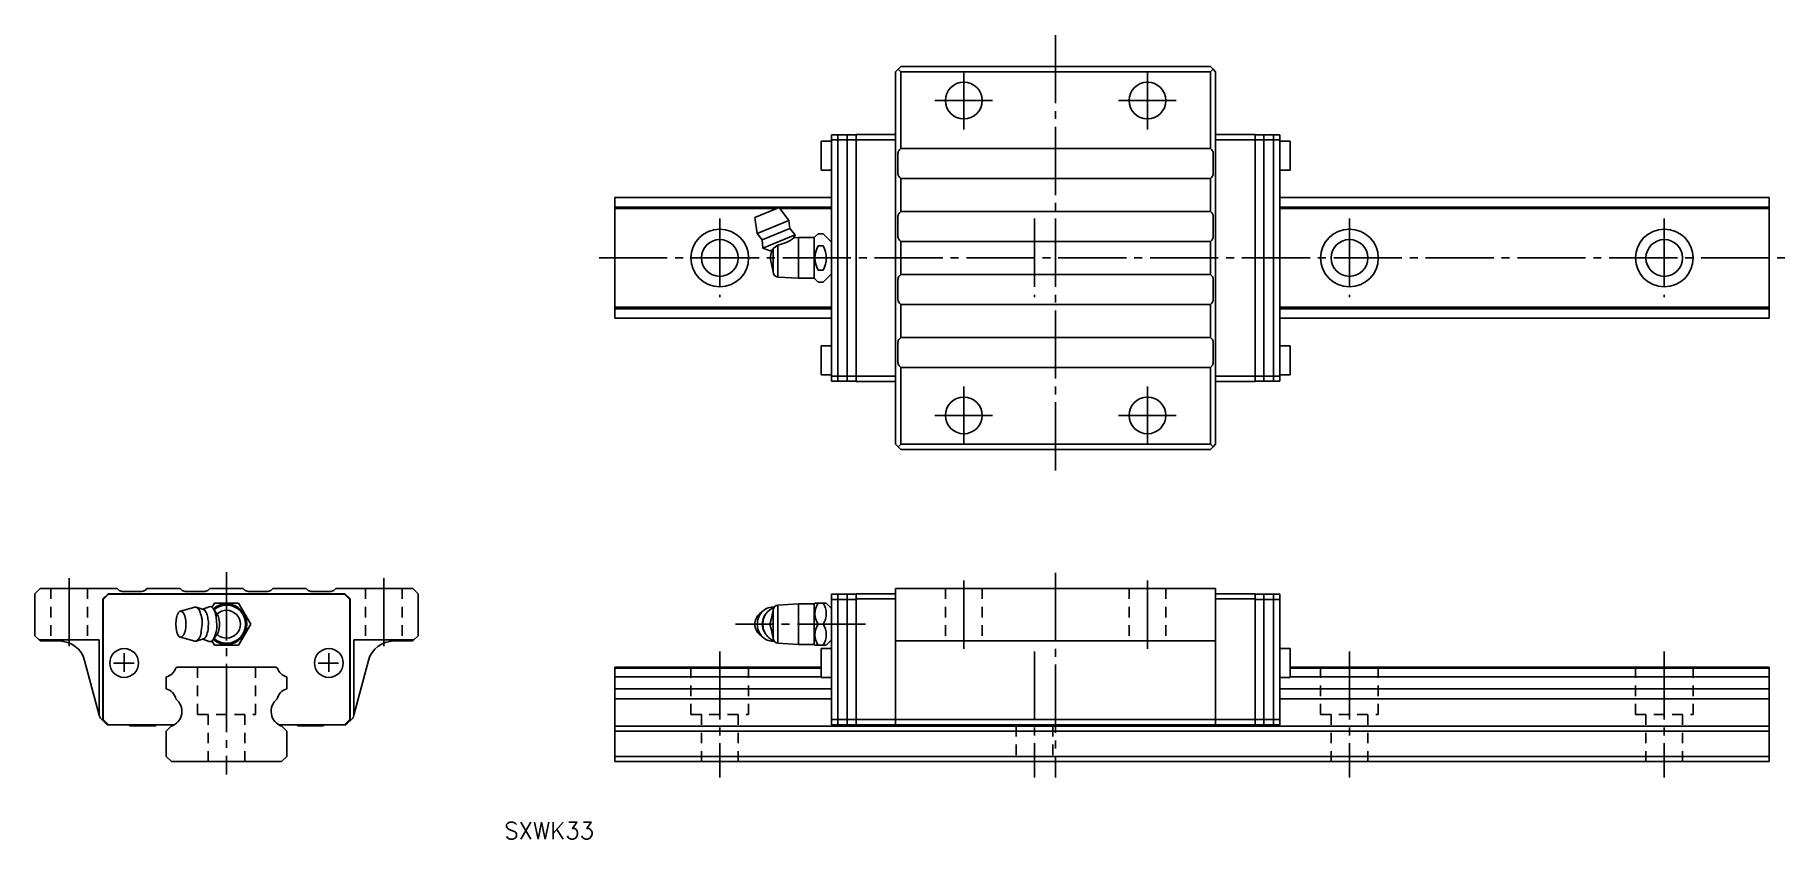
# Model space of a CAD drawing. Extents: x -124 to 209, y 2323 to 2477.
import ezdxf

# ---------------------------------------------------------------- set-up
doc = ezdxf.new("R2010")
doc.units = 0
doc.linetypes.add('CENTER', pattern=[17.5, 13, -1.5, 1.5, -1.5])
doc.linetypes.add('DASHED', pattern=[3.5, 2, -1.5])
doc.layers.get('0').update_dxf_attribs({"linetype": 'CONTINUOUS'})
doc.layers.add('CENTER', color=1, linetype='CENTER')
doc.styles.get("Standard").update_dxf_attribs({"font": 'txt.shx', "bigfont": '@extfont2.shx'})

msp = doc.modelspace()

# ---------------------------------------------------------------- linework, layer by layer
at = {"color": 7, "linetype": 'CONTINUOUS'}
for p, q in [((40.2, 2470.21), (39.7, 2469.71)), ((39.7, 2398.71), (39.7, 2469.71)), ((40.7, 2470.71), (40.2, 2470.21)), ((40.7, 2469.71), (40.2, 2470.21)), ((40.7, 2470.71), (99.7, 2470.71)), ((40.7, 2455.06), (40.7, 2469.71)), ((40.7, 2469.71), (99.7, 2469.71)), ((100.2, 2470.21), (99.7, 2470.71)), ((100.2, 2470.21), (99.7, 2469.71)), ((99.7, 2469.71), (99.7, 2455.06)), ((100.7, 2469.71), (100.2, 2470.21)), ((100.7, 2469.71), (100.7, 2398.71)), ((39.7, 2457.21), (39.7, 2458.21)), ((100.7, 2457.21), (100.7, 2458.21)), ((27.5, 2456.46), (25.5, 2456.46)), ((25.5, 2450.96), (25.5, 2456.46)), ((27.1, 2456.46), (25.9, 2456.46)), ((27.5, 2410.71), (27.5, 2457.71)), ((27.5, 2457.71), (32.2, 2457.71)), ((27.5, 2456.71), (32.2, 2456.71)), ((28.7, 2410.71), (28.7, 2457.71)), ((30.5, 2410.71), (30.5, 2457.71)), ((32.2, 2456.76), (32.2, 2457.76)), ((32.2, 2457.76), (39.7, 2457.76)), ((32.2, 2411.66), (32.2, 2456.76)), ((32.2, 2456.76), (39.7, 2456.76)), ((39.7, 2456.76), (39.7, 2457.81)), ((39.7, 2411.21), (39.7, 2457.21)), ((39.7, 2434.21), (39.7, 2456.76)), ((39.7, 2434.21), (39.7, 2456.76)), ((40.7, 2455.06), (40.44, 2454.8)), ((99.7, 2455.06), (40.7, 2455.06)), ((99.96, 2454.8), (99.7, 2455.06)), ((100.7, 2457.81), (100.7, 2456.76)), ((108.2, 2457.76), (100.7, 2457.76)), ((100.7, 2411.21), (100.7, 2457.21)), ((108.2, 2456.76), (100.7, 2456.76)), ((100.7, 2456.76), (100.7, 2434.21)), ((100.7, 2434.21), (100.7, 2456.76)), ((108.2, 2456.76), (108.2, 2457.76)), ((112.9, 2457.71), (108.2, 2457.71)), ((108.2, 2411.66), (108.2, 2456.76)), ((112.9, 2456.71), (108.2, 2456.71)), ((109.9, 2410.71), (109.9, 2457.71)), ((111.7, 2410.71), (111.7, 2457.71)), ((112.9, 2410.71), (112.9, 2457.71)), ((114.9, 2456.46), (112.9, 2456.46)), ((114.9, 2456.46), (114.9, 2450.96)), ((40.15, 2454.1), (40.15, 2450.33)), ((100.25, 2450.33), (100.25, 2454.1)), ((25.5, 2450.96), (27.5, 2450.96)), ((25.9, 2450.96), (27.1, 2450.96)), ((40.44, 2449.62), (40.7, 2449.36)), ((40.7, 2449.36), (99.7, 2449.36)), ((40.7, 2443.06), (40.7, 2449.36)), ((99.7, 2449.36), (99.96, 2449.62)), ((99.7, 2449.36), (99.7, 2443.06)), ((112.9, 2450.96), (114.9, 2450.96)), ((27.5, 2445.71), (-13.8, 2445.71)), ((-13.8, 2445.71), (-13.8, 2443.91)), ((206.2, 2445.71), (112.9, 2445.71)), ((206.2, 2443.91), (206.2, 2445.71)), ((27.5, 2443.91), (-13.8, 2443.91)), ((-13.8, 2443.61), (-13.8, 2443.91)), ((-13.8, 2424.81), (-13.8, 2443.61)), ((16.93, 2443.61), (-13.8, 2443.61)), ((17.51, 2443.85), (12.9, 2441.94)), ((12.9, 2441.94), (13.34, 2438.88)), ((19.36, 2441.37), (13.34, 2438.88)), ((19.36, 2441.37), (17.51, 2443.85)), ((27.5, 2443.61), (17.69, 2443.61)), ((19.55, 2439.82), (19.36, 2441.37)), ((40.15, 2442.1), (40.15, 2438.33)), ((40.7, 2443.06), (40.44, 2442.8)), ((99.7, 2443.06), (40.7, 2443.06)), ((99.96, 2442.8), (99.7, 2443.06)), ((100.25, 2438.33), (100.25, 2442.1)), ((206.2, 2443.91), (112.9, 2443.91)), ((206.2, 2443.61), (112.9, 2443.61)), ((206.2, 2443.91), (206.2, 2443.61)), ((206.2, 2443.61), (206.2, 2424.81)), ((13.34, 2438.88), (14.31, 2437.65)), ((19.55, 2439.82), (14.31, 2437.65)), ((20.59, 2438.63), (14.42, 2436.07)), ((20.59, 2438.63), (19.55, 2439.82)), ((20.31, 2438.03), (20.59, 2438.63)), ((21.2, 2438.09), (20.31, 2438.03)), ((20.31, 2438.03), (20.31, 2438.03)), ((20.31, 2438.03), (20.31, 2438.03)), ((21.2, 2438.09), (21.2, 2430.34)), ((24.2, 2438.09), (21.2, 2438.09)), ((24.95, 2438.83), (24.2, 2438.09)), ((24.2, 2438.09), (24.2, 2430.34)), ((24.95, 2438.83), (25.88, 2438.83)), ((27.5, 2437.21), (25.88, 2438.83)), ((14.31, 2437.65), (14.42, 2436.07)), ((14.42, 2436.07), (15.8, 2435.57)), ((15.8, 2435.57), (16.28, 2435.76)), ((16.14, 2435.71), (15.8, 2434.21)), ((16.28, 2435.76), (16.4, 2436.02)), ((16.4, 2436.02), (17.28, 2436.66)), ((16.4, 2436.02), (16.4, 2431.56)), ((17.28, 2436.66), (17.28, 2430.57)), ((24.95, 2436.52), (25.88, 2436.52)), ((40.44, 2437.62), (40.7, 2437.36)), ((40.7, 2437.36), (99.7, 2437.36)), ((40.7, 2437.36), (40.7, 2431.06)), ((40.7, 2435.86), (40.7, 2432.56)), ((99.7, 2437.36), (99.96, 2437.62)), ((99.7, 2431.06), (99.7, 2437.36)), ((99.7, 2432.56), (99.7, 2435.86)), ((15.8, 2434.21), (16.4, 2431.56)), ((24.95, 2431.9), (25.88, 2431.9)), ((39.7, 2434.21), (39.7, 2411.66)), ((39.7, 2411.66), (39.7, 2434.21)), ((100.7, 2434.21), (100.7, 2411.66)), ((100.7, 2434.21), (100.7, 2411.66)), ((17.28, 2430.57), (21.2, 2430.34)), ((21.2, 2430.34), (24.2, 2430.34)), ((24.2, 2430.34), (24.95, 2429.59)), ((24.95, 2429.59), (25.88, 2429.59)), ((25.88, 2429.59), (27.5, 2431.21)), ((40.15, 2426.33), (40.15, 2430.1)), ((40.44, 2430.8), (40.7, 2431.06)), ((40.7, 2431.06), (99.7, 2431.06)), ((99.7, 2431.06), (99.96, 2430.8)), ((100.25, 2430.1), (100.25, 2426.33)), ((-13.8, 2424.81), (27.5, 2424.81)), ((-13.8, 2424.81), (-13.8, 2424.51)), ((40.7, 2425.36), (40.44, 2425.62)), ((99.7, 2425.36), (40.7, 2425.36)), ((40.7, 2425.36), (40.7, 2419.06)), ((99.96, 2425.62), (99.7, 2425.36)), ((99.7, 2419.06), (99.7, 2425.36)), ((112.9, 2424.81), (206.2, 2424.81)), ((206.2, 2424.81), (206.2, 2424.51)), ((-13.8, 2424.51), (27.5, 2424.51)), ((-13.8, 2422.71), (-13.8, 2424.51)), ((-13.8, 2422.71), (27.5, 2422.71)), ((112.9, 2424.51), (206.2, 2424.51)), ((112.9, 2422.71), (206.2, 2422.71)), ((206.2, 2422.71), (206.2, 2424.51)), ((40.15, 2414.33), (40.15, 2418.1)), ((40.44, 2418.8), (40.7, 2419.06)), ((40.7, 2419.06), (99.7, 2419.06)), ((99.7, 2419.06), (99.96, 2418.8)), ((100.25, 2418.1), (100.25, 2414.33)), ((27.5, 2417.46), (25.5, 2417.46)), ((25.5, 2417.46), (25.5, 2411.96)), ((114.9, 2417.46), (112.9, 2417.46)), ((114.9, 2417.46), (114.9, 2411.96)), ((25.5, 2411.96), (27.5, 2411.96)), ((27.5, 2411.71), (32.2, 2411.71)), ((32.2, 2411.66), (39.7, 2411.66)), ((32.2, 2411.66), (32.2, 2410.66)), ((39.7, 2410.61), (39.7, 2411.66)), ((39.7, 2411.21), (39.7, 2410.21)), ((40.7, 2413.36), (40.44, 2413.62)), ((99.7, 2413.36), (40.7, 2413.36)), ((40.7, 2413.36), (40.7, 2398.71)), ((99.96, 2413.62), (99.7, 2413.36)), ((99.7, 2398.71), (99.7, 2413.36)), ((108.2, 2411.66), (100.7, 2411.66)), ((100.7, 2411.66), (100.7, 2410.61)), ((100.7, 2411.21), (100.7, 2410.21)), ((112.9, 2411.71), (108.2, 2411.71)), ((108.2, 2411.66), (108.2, 2410.66)), ((112.9, 2411.96), (114.9, 2411.96)), ((27.5, 2410.71), (32.2, 2410.71)), ((32.2, 2410.66), (39.7, 2410.66)), ((108.2, 2410.66), (100.7, 2410.66)), ((112.9, 2410.71), (108.2, 2410.71)), ((39.7, 2398.71), (40.2, 2398.21)), ((40.7, 2398.71), (40.2, 2398.21)), ((40.2, 2398.21), (40.7, 2397.71)), ((40.7, 2398.71), (99.7, 2398.71)), ((100.2, 2398.21), (99.7, 2398.71)), ((99.7, 2397.71), (100.2, 2398.21)), ((100.2, 2398.21), (100.7, 2398.71)), ((40.7, 2397.71), (99.7, 2397.71)), ((-123.3, 2371.21), (-124.3, 2370.21)), ((-121.3, 2371.21), (-123.3, 2371.21)), ((-114.3, 2371.21), (-121.3, 2371.21)), ((-108.65, 2371.21), (-114.3, 2371.21)), ((-108.39, 2370.95), (-108.65, 2371.21)), ((-102.95, 2371.21), (-103.21, 2370.95)), ((-96.65, 2371.21), (-102.95, 2371.21)), ((-102.3, 2371.21), (-100.15, 2371.21)), ((-96.39, 2370.95), (-96.65, 2371.21)), ((-90.95, 2371.21), (-91.21, 2370.95)), ((-84.65, 2371.21), (-90.95, 2371.21)), ((-86.15, 2371.21), (-89.45, 2371.21)), ((-89.45, 2371.21), (-86.15, 2371.21)), ((-84.39, 2370.95), (-84.65, 2371.21)), ((-78.95, 2371.21), (-79.21, 2370.95)), ((-72.65, 2371.21), (-78.95, 2371.21)), ((-75.45, 2371.21), (-73.3, 2371.21)), ((-72.39, 2370.95), (-72.65, 2371.21)), ((-66.95, 2371.21), (-67.21, 2370.95)), ((-66.95, 2371.21), (-67.21, 2370.95)), ((-61.3, 2371.21), (-66.95, 2371.21)), ((-61.3, 2371.21), (-66.95, 2371.21)), ((-61.3, 2371.21), (-54.3, 2371.21)), ((-52.3, 2371.21), (-54.3, 2371.21)), ((-51.3, 2370.21), (-52.3, 2371.21)), ((100.7, 2371.21), (39.7, 2371.21)), ((39.7, 2371.21), (39.7, 2370.21)), ((100.7, 2371.21), (100.7, 2370.21)), ((-124.3, 2370.21), (-124.3, 2362.21)), ((-110.35, 2370.21), (-111.35, 2369.21)), ((-111.35, 2369.21), (-111.35, 2355.26)), ((-110.3, 2370.11), (-111.3, 2369.11)), ((-111.3, 2369.11), (-111.3, 2357.01)), ((-65.25, 2370.21), (-110.35, 2370.21)), ((-65.3, 2370.11), (-110.3, 2370.11)), ((-103.91, 2370.66), (-107.68, 2370.66)), ((-91.91, 2370.66), (-95.68, 2370.66)), ((-90.57, 2367.61), (-90.11, 2368.41)), ((-90.11, 2368.41), (-85.49, 2368.41)), ((-85.49, 2368.41), (-83.18, 2364.41)), ((-79.91, 2370.66), (-83.68, 2370.66)), ((-67.91, 2370.66), (-71.68, 2370.66)), ((-65.3, 2370.11), (-64.3, 2369.11)), ((-65.25, 2370.21), (-64.25, 2369.21)), ((-64.3, 2369.11), (-64.3, 2357.01)), ((-64.25, 2369.21), (-64.25, 2346.21)), ((-51.3, 2362.21), (-51.3, 2370.21)), ((21.2, 2368.29), (17.28, 2368.05)), ((17.28, 2368.05), (17.28, 2360.77)), ((24.2, 2368.29), (21.2, 2368.29)), ((21.2, 2368.29), (21.2, 2360.54)), ((24.33, 2368.41), (24.2, 2368.29)), ((24.2, 2368.29), (24.2, 2360.54)), ((24.33, 2368.41), (24.95, 2368.41)), ((24.95, 2368.41), (25.88, 2368.41)), ((25.88, 2368.41), (26.5, 2368.41)), ((27.5, 2367.41), (26.5, 2368.41)), ((27.5, 2370.11), (27.5, 2345.21)), ((27.5, 2370.11), (32.2, 2370.11)), ((27.5, 2369.11), (32.2, 2369.11)), ((28.7, 2345.21), (28.7, 2370.11)), ((30.5, 2345.21), (30.5, 2370.11)), ((32.2, 2370.21), (39.7, 2370.21)), ((32.2, 2370.21), (32.2, 2369.21)), ((32.2, 2369.21), (32.2, 2346.21)), ((32.2, 2369.21), (39.7, 2369.21)), ((39.7, 2370.21), (39.7, 2363.21)), ((108.2, 2370.21), (100.7, 2370.21)), ((100.7, 2370.21), (100.7, 2363.21)), ((108.2, 2369.21), (100.7, 2369.21)), ((108.2, 2370.21), (108.2, 2369.21)), ((112.9, 2370.11), (108.2, 2370.11)), ((108.2, 2369.21), (108.2, 2346.21)), ((112.9, 2369.11), (108.2, 2369.11)), ((109.9, 2345.21), (109.9, 2370.11)), ((111.7, 2345.21), (111.7, 2370.11)), ((112.9, 2370.11), (112.9, 2345.21)), ((-93.84, 2367.65), (-96.58, 2366.9)), ((-93.56, 2367.65), (-93.84, 2367.65)), ((-92.2, 2367.23), (-93.56, 2367.65)), ((-91.12, 2367.72), (-92.34, 2367.27)), ((-89.94, 2366.83), (-90.36, 2367.39)), ((-89.61, 2366.34), (-89.94, 2366.83)), ((-89.35, 2365.84), (-89.61, 2366.34)), ((14.51, 2366.99), (13.79, 2366.39)), ((16.4, 2367.06), (15.8, 2364.41)), ((16.4, 2367.06), (16.4, 2361.76)), ((-124.3, 2362.21), (-123.5, 2361.41)), ((-123.5, 2361.41), (-121.3, 2361.41)), ((-123.5, 2361.41), (-123.3, 2361.21)), ((-123.3, 2361.21), (-119.67, 2361.21)), ((-121.3, 2361.41), (-114.3, 2361.41)), ((-114.3, 2361.41), (-112.05, 2361.41)), ((-112.05, 2361.41), (-112.05, 2347.08)), ((-96.58, 2361.93), (-93.84, 2361.17)), ((-93.56, 2361.17), (-92.2, 2361.6)), ((-92.34, 2361.55), (-91.12, 2361.1)), ((-90.11, 2360.41), (-90.57, 2361.21)), ((-90.36, 2361.43), (-89.94, 2361.99)), ((-89.94, 2361.99), (-89.61, 2362.48)), ((-89.61, 2362.48), (-89.35, 2362.98)), ((-83.18, 2364.41), (-85.49, 2360.41)), ((-63.55, 2347.08), (-63.55, 2361.41)), ((-63.55, 2361.41), (-61.3, 2361.41)), ((-54.3, 2361.41), (-61.3, 2361.41)), ((-52.3, 2361.21), (-55.92, 2361.21)), ((-54.3, 2361.41), (-52.1, 2361.41)), ((-52.1, 2361.41), (-52.3, 2361.21)), ((-52.1, 2361.41), (-51.3, 2362.21)), ((15.8, 2364.41), (16.4, 2361.76)), ((24.95, 2364.41), (25.88, 2364.41)), ((26.5, 2360.41), (27.5, 2361.41)), ((39.7, 2363.21), (39.7, 2346.21)), ((39.7, 2361.21), (100.7, 2361.21)), ((100.7, 2363.21), (100.7, 2346.21)), ((-107.3, 2358.9), (-107.3, 2355.3)), ((-93.56, 2361.17), (-93.84, 2361.17)), ((-85.49, 2360.41), (-90.11, 2360.41)), ((-68.3, 2358.9), (-68.3, 2355.3)), ((17.28, 2360.77), (21.2, 2360.54)), ((21.2, 2360.54), (24.2, 2360.54)), ((24.2, 2360.54), (24.33, 2360.41)), ((24.95, 2360.41), (24.33, 2360.41)), ((24.95, 2360.41), (25.88, 2360.41)), ((25.5, 2359.76), (25.5, 2354.26)), ((27.5, 2359.76), (25.5, 2359.76)), ((26.5, 2360.41), (25.88, 2360.41)), ((114.9, 2359.76), (112.9, 2359.76)), ((114.9, 2359.76), (114.9, 2354.26)), ((-114.84, 2357.51), (-112.05, 2347.08)), ((-111.35, 2355.26), (-111.35, 2351.16)), ((-111.35, 2351.16), (-111.35, 2355.26)), ((-111.3, 2357.01), (-111.3, 2346.21)), ((-109.33, 2357.01), (-105.43, 2357.01)), ((-97.2, 2356.21), (-97.5, 2356.04)), ((-78.4, 2356.21), (-97.2, 2356.21)), ((-78.4, 2356.21), (-78.1, 2356.04)), ((-70.33, 2357.01), (-66.43, 2357.01)), ((-64.3, 2357.01), (-64.3, 2346.21)), ((-60.75, 2357.51), (-63.55, 2347.08)), ((-13.8, 2356.21), (25.5, 2356.21)), ((-13.8, 2356.21), (-13.8, 2356.04)), ((-13.8, 2356.04), (25.5, 2356.04)), ((-13.8, 2354.36), (-13.8, 2356.04)), ((114.9, 2356.21), (206.2, 2356.21)), ((114.9, 2356.04), (206.2, 2356.04)), ((206.2, 2356.21), (206.2, 2356.04)), ((206.2, 2354.36), (206.2, 2356.04)), ((-99.3, 2354.36), (-99.3, 2352.06)), ((-76.3, 2354.36), (-76.3, 2352.06)), ((-13.8, 2354.36), (25.5, 2354.36)), ((-13.8, 2354.36), (-13.8, 2352.06)), ((-13.8, 2352.06), (27.5, 2352.06)), ((-13.8, 2350.17), (-13.8, 2352.06)), ((25.5, 2354.26), (27.5, 2354.26)), ((112.9, 2354.26), (114.9, 2354.26)), ((112.9, 2352.06), (206.2, 2352.06)), ((114.9, 2354.36), (206.2, 2354.36)), ((206.2, 2354.36), (206.2, 2352.06)), ((206.2, 2350.17), (206.2, 2352.06)), ((-111.35, 2351.16), (-111.35, 2346.21)), ((-111.35, 2351.16), (-111.3, 2351.16)), ((-13.8, 2350.17), (27.5, 2350.17)), ((-13.8, 2344.97), (-13.8, 2350.17)), ((112.9, 2350.17), (206.2, 2350.17)), ((206.2, 2344.97), (206.2, 2350.17)), ((-112.05, 2347.08), (-111.91, 2346.58)), ((-111.91, 2346.58), (-110.55, 2345.21)), ((-111.55, 2346.21), (-110.55, 2345.21)), ((-110.55, 2345.21), (-111.55, 2346.21)), ((-111.35, 2346.21), (-110.35, 2345.21)), ((-111.3, 2346.21), (-110.3, 2345.21)), ((-110.55, 2345.21), (-110.35, 2345.21)), ((-110.35, 2345.21), (-110.3, 2345.21)), ((-110.3, 2345.21), (-104.08, 2345.21)), ((-106.3, 2345.17), (-106.3, 2345.01)), ((-101.3, 2345.01), (-106.3, 2345.01)), ((-104.08, 2345.21), (-99.41, 2345.21)), ((-104.08, 2345.21), (-99.41, 2345.21)), ((-101.3, 2345.01), (-101.3, 2345.21)), ((-99.41, 2345.21), (-97.8, 2345.21)), ((-99.41, 2345.21), (-97.8, 2345.21)), ((-98.34, 2344.97), (-99.3, 2344.01)), ((-76.18, 2345.21), (-77.79, 2345.21)), ((-77.25, 2344.97), (-76.3, 2344.01)), ((-71.52, 2345.21), (-76.18, 2345.21)), ((-74.3, 2345.21), (-74.3, 2345.01)), ((-74.3, 2345.01), (-69.3, 2345.01)), ((-65.3, 2345.21), (-71.52, 2345.21)), ((-69.3, 2345.01), (-69.3, 2345.21)), ((-64.3, 2346.21), (-65.3, 2345.21)), ((-65.25, 2345.21), (-65.3, 2345.21)), ((-64.25, 2346.21), (-65.25, 2345.21)), ((-65.05, 2345.21), (-65.25, 2345.21)), ((-65.05, 2345.21), (-63.68, 2346.58)), ((-64.05, 2346.21), (-65.05, 2345.21)), ((-64.05, 2346.21), (-65.05, 2345.21)), ((-63.68, 2346.58), (-63.55, 2347.08)), ((-13.8, 2344.97), (206.2, 2344.97)), ((-13.8, 2344.97), (-13.8, 2344.01)), ((27.5, 2346.21), (32.2, 2346.21)), ((27.5, 2345.21), (32.2, 2345.21)), ((32.2, 2346.21), (39.7, 2346.21)), ((32.2, 2346.21), (32.2, 2345.21)), ((32.2, 2345.21), (39.7, 2345.21)), ((100.7, 2346.21), (39.7, 2346.21)), ((39.7, 2346.21), (39.7, 2345.21)), ((100.7, 2345.21), (39.7, 2345.21)), ((42.7, 2345.21), (42.7, 2345.01)), ((42.7, 2345.01), (47.7, 2345.01)), ((47.7, 2345.01), (47.7, 2345.21)), ((67.7, 2345.21), (67.7, 2345.01)), ((67.7, 2345.01), (72.7, 2345.01)), ((72.7, 2345.01), (72.7, 2345.21)), ((92.7, 2345.21), (92.7, 2345.01)), ((92.7, 2345.01), (97.7, 2345.01)), ((97.7, 2345.01), (97.7, 2345.21)), ((108.2, 2346.21), (100.7, 2346.21)), ((100.7, 2346.21), (100.7, 2345.21)), ((108.2, 2345.21), (100.7, 2345.21)), ((108.2, 2346.21), (108.2, 2345.21)), ((112.9, 2346.21), (108.2, 2346.21)), ((112.9, 2345.21), (108.2, 2345.21)), ((206.2, 2344.97), (206.2, 2344.01)), ((-99.3, 2344.01), (-99.3, 2339.21)), ((-76.3, 2344.01), (-76.3, 2339.21)), ((-13.8, 2344.01), (206.2, 2344.01)), ((-13.8, 2344.01), (-13.8, 2339.21)), ((206.2, 2344.01), (206.2, 2339.21)), ((-99.3, 2339.21), (-98.3, 2338.21)), ((-98.3, 2338.21), (-77.3, 2338.21)), ((-76.3, 2339.21), (-77.3, 2338.21)), ((-13.8, 2339.21), (206.2, 2339.21)), ((-13.8, 2339.21), (-13.8, 2338.21)), ((-13.8, 2338.21), (206.2, 2338.21)), ((206.2, 2339.21), (206.2, 2338.21))]:
    msp.add_line(p, q, dxfattribs=at)
at = {"color": 3, "linetype": 'DASHED'}
for p, q in [((-121.3, 2371.21), (-121.3, 2361.41)), ((-114.3, 2371.21), (-114.3, 2361.41)), ((-61.3, 2371.21), (-61.3, 2361.41)), ((-54.3, 2371.21), (-54.3, 2361.41)), ((49.2, 2371.21), (49.2, 2361.21)), ((56.2, 2371.21), (56.2, 2361.21)), ((84.2, 2371.21), (84.2, 2361.21)), ((91.2, 2371.21), (91.2, 2361.21)), ((-93.3, 2356.21), (-93.3, 2347.21)), ((-82.3, 2356.21), (-82.3, 2347.21)), ((0.7, 2356.21), (0.7, 2347.21)), ((11.7, 2356.21), (11.7, 2347.21)), ((120.7, 2356.21), (120.7, 2347.21)), ((131.7, 2356.21), (131.7, 2347.21)), ((180.7, 2356.21), (180.7, 2347.21)), ((191.7, 2356.21), (191.7, 2347.21)), ((-93.3, 2347.21), (-82.3, 2347.21)), ((-91.3, 2347.21), (-91.3, 2338.21)), ((-84.3, 2347.21), (-84.3, 2338.21)), ((0.7, 2347.21), (11.7, 2347.21)), ((2.7, 2347.21), (2.7, 2338.21)), ((9.7, 2347.21), (9.7, 2338.21)), ((62.7, 2344.97), (62.7, 2338.21)), ((69.7, 2344.97), (69.7, 2338.21)), ((120.7, 2347.21), (131.7, 2347.21)), ((122.7, 2347.21), (122.7, 2338.21)), ((129.7, 2347.21), (129.7, 2338.21)), ((180.7, 2347.21), (191.7, 2347.21)), ((182.7, 2347.21), (182.7, 2338.21)), ((189.7, 2347.21), (189.7, 2338.21))]:
    msp.add_line(p, q, dxfattribs=at)
at = {"color": 7, "linetype": 'CONTINUOUS'}
for centre, radius in [((52.7, 2464.21), 3.5), ((87.7, 2464.21), 3.5), ((6.2, 2434.21), 5.5), ((126.2, 2434.21), 5.5), ((186.2, 2434.21), 5.5), ((6.2, 2434.21), 3.5), ((126.2, 2434.21), 3.5), ((186.2, 2434.21), 3.5), ((52.7, 2404.21), 3.5), ((87.7, 2404.21), 3.5), ((-107.3, 2357.01), 2.75), ((-107.3, 2357.01), 2.75), ((-68.3, 2357.01), 2.75)]:
    msp.add_circle(centre, radius, dxfattribs=at)
for centre, radius, start, end in [((41.15, 2454.1), 1, 135, 180), ((99.25, 2454.1), 1, 0, 45), ((41.15, 2450.33), 1, 180, 225), ((99.25, 2450.33), 1, 315, 0), ((41.15, 2442.1), 1, 135, 180), ((99.25, 2442.1), 1, 0, 45), ((15.89, 2443.77), 7.24, 281.1312, 307.648), ((41.15, 2438.33), 1, 180, 225), ((99.25, 2438.33), 1, 315, 0), ((28.95, 2434.21), 4.62, 150.0092, 209.9908), ((21.88, 2434.21), 4.62, 330.0001, 29.9999), ((17.4, 2431.56), 1, 180, 263.2229), ((41.15, 2430.1), 1, 135, 180), ((99.25, 2430.1), 1, 0, 45), ((41.15, 2426.33), 1, 180, 225), ((99.25, 2426.33), 1, 315, 0), ((41.15, 2418.1), 1, 135, 180), ((99.25, 2418.1), 1, 0, 45), ((41.15, 2414.33), 1, 180, 225), ((99.25, 2414.33), 1, 315, 0), ((-107.68, 2371.66), 1, 225, 270), ((-103.91, 2371.66), 1, 270, 315), ((-95.68, 2371.66), 1, 225, 270), ((-91.91, 2371.66), 1, 270, 315), ((-87.8, 2364.41), 3.88, 229.2393, 130.7607), ((-87.8, 2364.41), 3.64, 229.0058, 130.9942), ((-83.68, 2371.66), 1, 225, 270), ((-79.91, 2371.66), 1, 270, 315), ((-71.68, 2371.66), 1, 225, 270), ((-67.91, 2371.66), 1, 270, 315), ((17.4, 2367.06), 1, 96.7771, 180), ((27.87, 2366.41), 3.54, 145.6279, 214.3721), ((22.96, 2366.41), 3.54, 325.6279, 34.3721), ((-101.14, 2364.69), 3.71, 356.9724, 0.0616), ((-95.62, 2364.7), 1.81, 173.733, 180.0616), ((-101.27, 2365.32), 3.87, 353.733, 356.7047), ((-95.64, 2365), 1.77, 170.1836, 176.7047), ((-101.64, 2366.03), 4.32, 350.1836, 352.8665), ((-95.69, 2365.29), 1.68, 165.9229, 172.8665), ((-102.85, 2367.09), 5.71, 345.9229, 347.9835), ((-95.79, 2365.58), 1.51, 160.0922, 167.9835), ((-119.06, 2374.01), 23.24, 340.0922, 340.6158), ((-96.02, 2365.9), 1.18, 149.9462, 160.6158), ((-94.96, 2365.29), 2.41, 144.2871, 149.9462), ((-96.52, 2366.41), 0.49, 97.1639, 144.2871), ((-96.63, 2366.27), 0.628, 42.7713, 85.8209), ((-97.46, 2365.51), 1.76, 34.4113, 42.7713), ((-97.14, 2365.72), 1.37, 24.8028, 34.4113), ((-101.46, 2363.73), 6.13, 22.7591, 24.8028), ((-97.5, 2365.39), 1.84, 16.1339, 22.7591), ((-129.16, 2356.23), 34.79, 15.7913, 16.1339), ((-97.72, 2365.12), 2.12, 10.2366, 15.7913), ((-64.67, 2371.09), 31.46, 190.2366, 190.607), ((-97.84, 2364.88), 2.29, 5.5412, 10.607), ((-79.35, 2366.67), 16.29, 185.5412, 186.2483), ((-97.91, 2364.64), 2.37, 1.408, 6.2483), ((-81.97, 2365.03), 13.57, 181.408, 182.2531), ((-93.98, 2366.65), 1.08, 21.0278, 67.2834), ((-113.54, 2359.13), 22.03, 18.6519, 21.0278), ((-96.65, 2364.83), 4.21, 354.2322, 18.6519), ((-92.78, 2365.96), 1.39, 55.0676, 65.0564), ((-92.36, 2366.58), 0.646, 25.4744, 55.0676), ((-71.34, 2376.59), 22.64, 205.4744, 206.7542), ((-92.8, 2365.77), 1.4, 7.3483, 26.7542), ((-66.36, 2369.18), 25.26, 187.3483, 189.748), ((-93.04, 2364.6), 1.81, 354.0912, 9.748), ((-90.94, 2367.24), 0.511, 60.8171, 110.5992), ((-91.17, 2366.83), 0.984, 34.9878, 60.8171), ((-93, 2365.54), 3.23, 7.3525, 34.9878), ((-111.85, 2363.11), 22.23, 3.3561, 7.3525), ((-87.8, 2364.41), 2.65, 226.8285, 133.1715), ((-94.46, 2364.41), 5.31, 344.3386, 15.6614), ((-51.8, 2365.19), 0.8, 51.3178, 52.0201), ((15.64, 2364.4), 2.75, 156.3696, 179.7225), ((15.35, 2364.53), 2.43, 129.9202, 156.3696), ((16.79, 2364.42), 3.45, 155.8923, 180.1998), ((16.64, 2364.49), 3.29, 130.7852, 155.8923), ((17.44, 2364.4), 3.14, 141.4466, 179.7942), ((17.87, 2364.43), 3.46, 163.2854, 180.3436), ((16.36, 2364.82), 2.86, 85.1547, 130.7852), ((18.02, 2364.39), 3.61, 146.9357, 163.2854), ((17.6, 2364.66), 3.11, 109.6894, 146.9357), ((18.21, 2364.42), 2.4, 154.7068, 179.7781), ((-119.67, 2356.21), 5, 15.0004, 89.9996), ((-95.61, 2364.4), 1.83, 176.9724, 183.2469), ((-101.15, 2364.09), 3.72, 0.1617, 3.2469), ((-95.62, 2364.1), 1.81, 180.1617, 186.4986), ((-101.28, 2363.46), 3.89, 3.5403, 6.4986), ((-95.64, 2363.81), 1.77, 183.5403, 190.0814), ((-101.68, 2362.73), 4.37, 7.4277, 10.0814), ((-95.69, 2363.51), 1.67, 187.4277, 194.4141), ((-103.03, 2361.63), 5.9, 12.4183, 14.4141), ((-95.8, 2363.22), 1.5, 192.4183, 200.4132), ((-130.76, 2350.21), 35.8, 20.0721, 20.4132), ((-96.05, 2362.89), 1.15, 200.0721, 211.1208), ((-95.27, 2363.36), 2.06, 211.1208, 217.8884), ((-96.52, 2362.39), 0.477, 217.8884, 242.119), ((-96.56, 2362.31), 0.381, 242.119, 267.2598), ((-96.62, 2362.52), 0.597, 273.2202, 298.7005), ((-96.61, 2362.51), 0.589, 298.7005, 314.972), ((-97.32, 2363.23), 1.59, 314.972, 324.4049), ((-97.11, 2363.07), 1.33, 324.4049, 334.4057), ((-100.98, 2364.93), 5.62, 334.4057, 336.6464), ((-97.48, 2363.42), 1.81, 336.6464, 343.3865), ((-123.28, 2371.11), 28.74, 343.3865, 343.8022), ((-97.7, 2363.68), 2.1, 343.8022, 349.4059), ((-61.58, 2356.93), 34.65, 169.0693, 169.4059), ((-97.84, 2363.93), 2.28, 349.0693, 354.1585), ((-78.99, 2362), 16.67, 173.4671, 174.1585), ((-97.9, 2364.17), 2.37, 353.4671, 358.3172), ((-97.92, 2364.4), 2.4, 357.4766, 2.2531), ((-81.9, 2363.7), 13.64, 177.4766, 178.3172), ((-94.73, 2362.9), 2.08, 304.0454, 352.8838), ((-167.76, 2372.02), 75.68, 352.8838, 354.2322), ((-92.49, 2362.38), 0.842, 290.5673, 338.4782), ((-111.95, 2370.06), 21.76, 338.4782, 340.7177), ((-93.92, 2363.75), 2.66, 340.7177, 1.156), ((-86.33, 2363.9), 4.94, 174.0912, 181.156), ((-89.85, 2360), 1.41, 120.5653, 126.3092), ((-90.86, 2361.7), 0.561, 300.5653, 331.7244), ((-95.85, 2364.38), 6.23, 331.7244, 345.9353), ((-94.77, 2364.11), 5.12, 345.9353, 3.3561), ((-55.92, 2356.21), 5, 90.0004, 164.9996), ((15.52, 2364.4), 2.63, 179.7225, 204.1854), ((15.44, 2364.36), 2.53, 204.1854, 229.5249), ((16.9, 2364.42), 3.56, 180.1998, 203.7081), ((16.56, 2364.27), 3.19, 203.7081, 230.0021), ((45.2, 2399.24), 48.38, 229.5249, 230.6346), ((17.29, 2364.4), 2.98, 179.7942, 196.5767), ((18.17, 2364.43), 3.76, 180.3436, 196.0273), ((17.53, 2364.47), 3.23, 196.5767, 217.9131), ((16.41, 2364.09), 2.95, 230.0021, 251.8623), ((17.76, 2364.32), 3.33, 196.0273, 213.7038), ((17.79, 2364.33), 3.36, 213.7038, 231.0042), ((16.35, 2363.91), 2.76, 251.8623, 275.2328), ((17.5, 2363.98), 2.9, 231.0042, 250.9998), ((18.26, 2364.43), 2.46, 180.3823, 205.1326), ((17.4, 2361.76), 1, 180, 263.2229), ((27.87, 2362.41), 3.54, 145.6279, 214.3721), ((22.96, 2362.41), 3.54, 325.6279, 34.3721), ((-90.92, 2362), 0.919, 257.7557, 277.7073), ((-90.83, 2361.33), 0.242, 277.7073, 306.3092), ((-99.88, 2356.8), 2.5, 283.5091, 342.3449), ((-75.71, 2356.8), 2.5, 197.6551, 256.4909), ((-99.88, 2349.63), 2.5, 12.4795, 76.4909), ((-75.71, 2349.63), 2.5, 103.5091, 167.5205), ((-99.3, 2347.81), 3, 288.5944, 51.7585), ((-76.3, 2347.81), 3, 128.2415, 251.4056)]:
    msp.add_arc(centre, radius, start, end, dxfattribs=at)
at = {"layer": 'CENTER', "color": 1, "linetype": 'CENTER'}
for p, q in [((70.2, 2476.71), (70.2, 2393.71)), ((52.7, 2458.71), (52.7, 2469.71)), ((87.7, 2458.71), (87.7, 2469.71)), ((58.2, 2464.21), (47.2, 2464.21)), ((93.2, 2464.21), (82.2, 2464.21)), ((6.2, 2441.71), (6.2, 2426.71)), ((66.2, 2441.71), (66.2, 2426.71)), ((126.2, 2441.71), (126.2, 2426.71)), ((186.2, 2441.71), (186.2, 2426.71)), ((-16.8, 2434.21), (209.2, 2434.21)), ((52.7, 2398.71), (52.7, 2409.71)), ((87.7, 2398.71), (87.7, 2409.71)), ((58.2, 2404.21), (47.2, 2404.21)), ((93.2, 2404.21), (82.2, 2404.21)), ((-117.8, 2373.21), (-117.8, 2359.41)), ((-87.8, 2374.33), (-87.8, 2335.73)), ((-57.8, 2373.21), (-57.8, 2359.41)), ((52.7, 2372.71), (52.7, 2359.21)), ((70.2, 2374.21), (70.2, 2335.21)), ((87.7, 2372.71), (87.7, 2359.21)), ((33.99, 2364.41), (9.19, 2364.41)), ((6.2, 2359.21), (6.2, 2335.21)), ((66.2, 2359.21), (66.2, 2335.21)), ((126.2, 2359.21), (126.2, 2335.21)), ((186.2, 2359.21), (186.2, 2335.21))]:
    msp.add_line(p, q, dxfattribs=at)

# ---------------------------------------------------------------- texts
at = {"color": 7, "linetype": 'CONTINUOUS'}
msp.add_text('SXWK33', height=3.2, dxfattribs=at).set_placement((-34.88, 2323.46))

doc.saveas('drawing.dxf')
